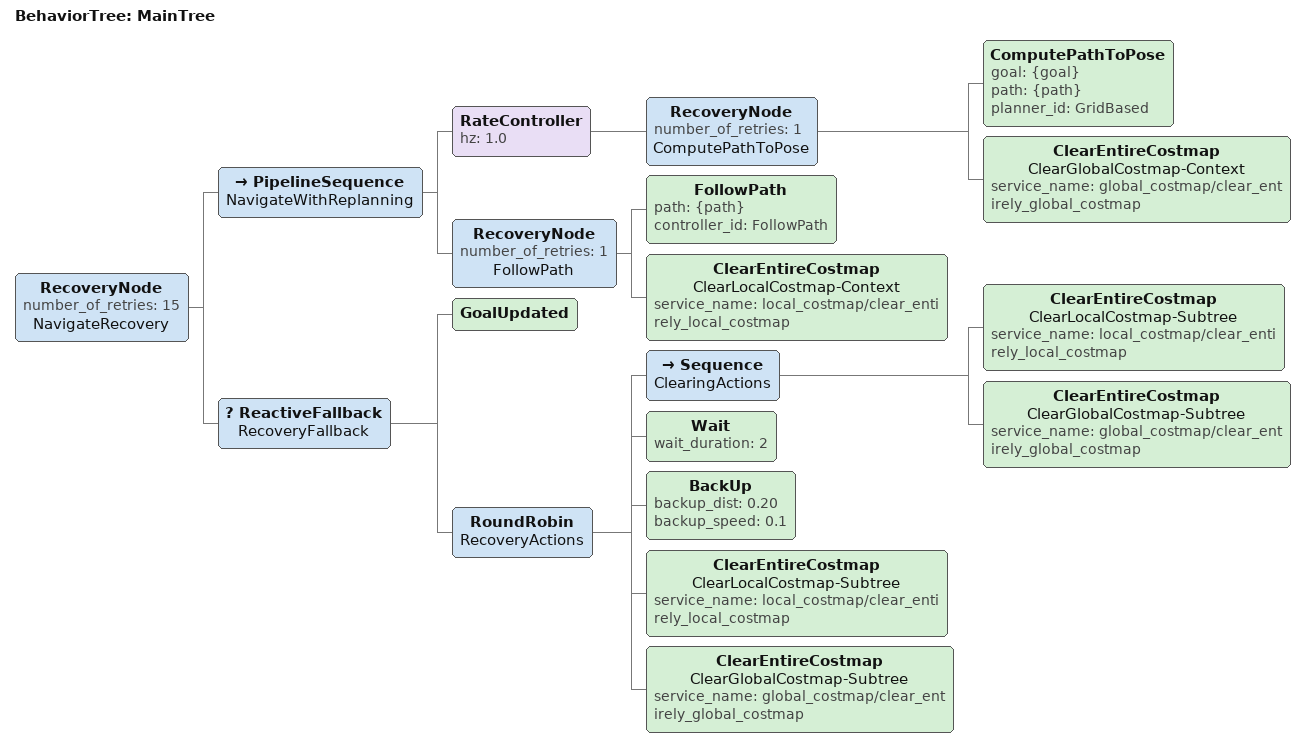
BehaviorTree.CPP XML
<root main_tree_to_execute="MainTree">
  <BehaviorTree ID="MainTree">
    <RecoveryNode number_of_retries="15" name="NavigateRecovery">
      <PipelineSequence name="NavigateWithReplanning">
        <RateController hz="1.0">
          <RecoveryNode number_of_retries="1" name="ComputePathToPose">
            <ComputePathToPose goal="{goal}" path="{path}" planner_id="GridBased"/>
            <ClearEntireCostmap name="ClearGlobalCostmap-Context" service_name="global_costmap/clear_entirely_global_costmap"/>
          </RecoveryNode>
        </RateController>
        <RecoveryNode number_of_retries="1" name="FollowPath">
          <FollowPath path="{path}" controller_id="FollowPath"/>
          <ClearEntireCostmap name="ClearLocalCostmap-Context" service_name="local_costmap/clear_entirely_local_costmap"/>
        </RecoveryNode>
      </PipelineSequence>
      <ReactiveFallback name="RecoveryFallback">
        <GoalUpdated/>
        <RoundRobin name="RecoveryActions">
          <Sequence name="ClearingActions">
            <ClearEntireCostmap name="ClearLocalCostmap-Subtree" service_name="local_costmap/clear_entirely_local_costmap"/>
            <ClearEntireCostmap name="ClearGlobalCostmap-Subtree" service_name="global_costmap/clear_entirely_global_costmap"/>
          </Sequence>
          <Wait wait_duration="2"/>
          <BackUp backup_dist="0.20" backup_speed="0.1"/>
          <ClearEntireCostmap name="ClearLocalCostmap-Subtree" service_name="local_costmap/clear_entirely_local_costmap"/>
          <ClearEntireCostmap name="ClearGlobalCostmap-Subtree" service_name="global_costmap/clear_entirely_global_costmap"/>
        </RoundRobin>
      </ReactiveFallback>
    </RecoveryNode>
  </BehaviorTree>
</root>
